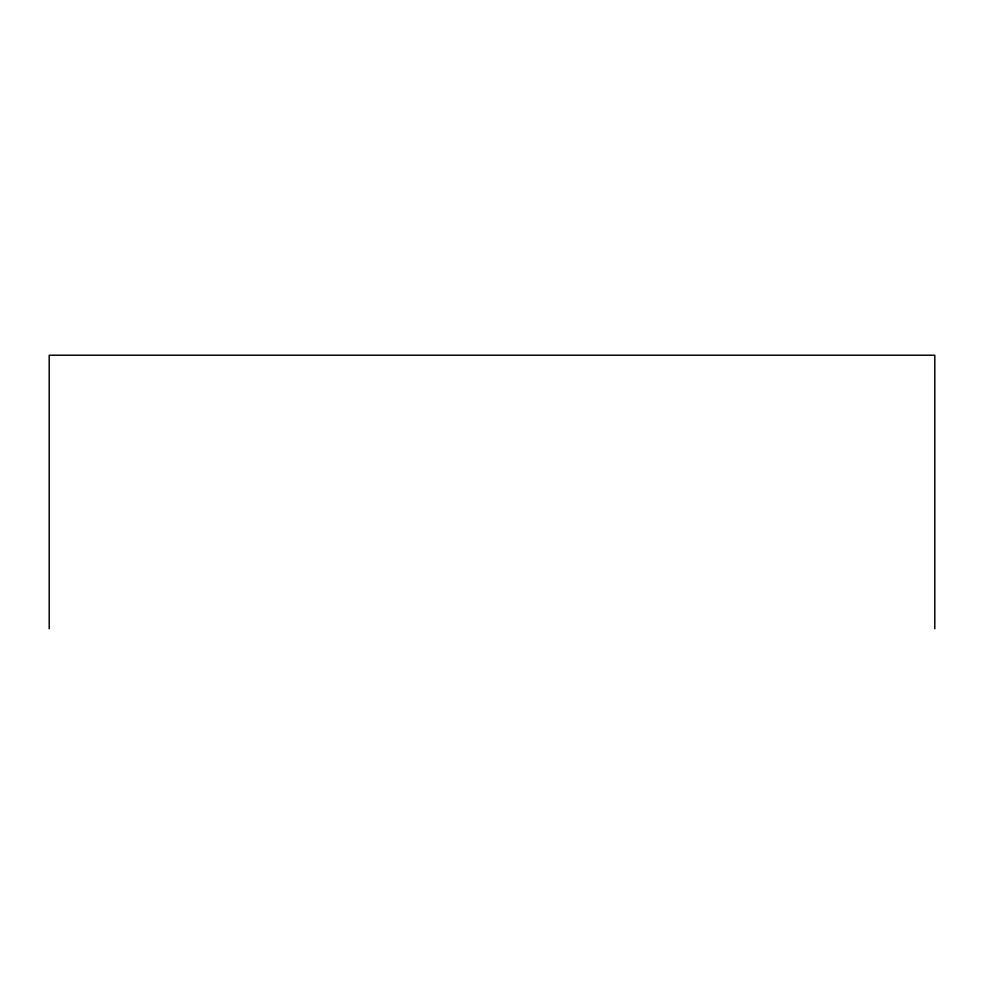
<?xml version="1.0" encoding="UTF-8"?>
<svg xmlns="http://www.w3.org/2000/svg" width="984" height="984" viewBox="0 0 984 984"><rect width="100%" height="100%" fill="white"/><g stroke="black" fill="none" stroke-linecap="round" stroke-linejoin="round"><path stroke-width="1.48" d="M934.8 628.776L934.8 355.224L49.2 355.224L49.2 628.776"/></g></svg>
